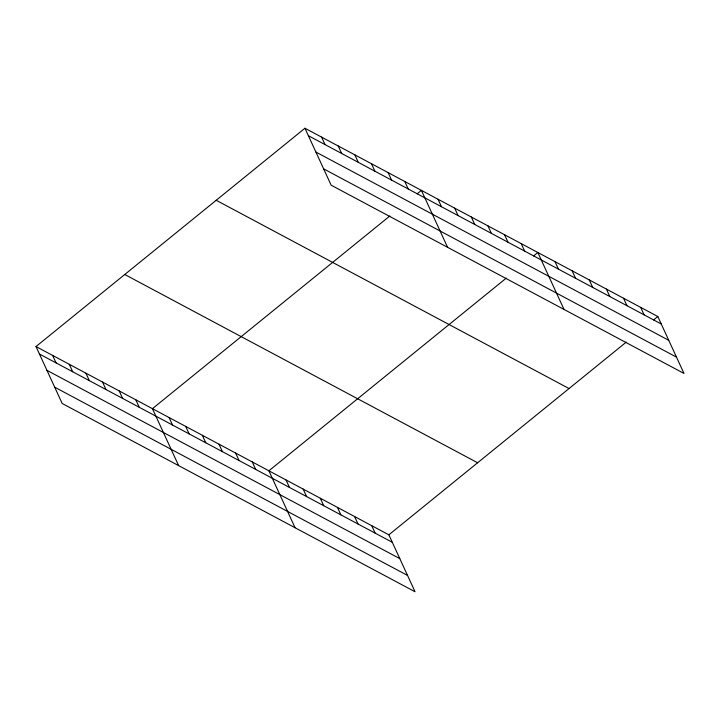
<?xml version="1.0" encoding="UTF-8"?>
<svg xmlns="http://www.w3.org/2000/svg" width="720" height="720" viewBox="0 0 720 720"><rect width="100%" height="100%" fill="white"/><g stroke="black" fill="none" stroke-linecap="round" stroke-linejoin="round"><path stroke-width="1.08" d="M36 346.545L388.854 534.816L415.044 591.759L62.19 403.488L36 346.545L304.956 128.241L657.81 316.512L684 373.455L331.146 185.184L304.956 128.241M389.817 216L152.442 408.672L178.632 465.624M417.132 193.833L421.398 190.368L447.588 247.311M506.259 278.127L268.884 470.808L295.074 527.751M533.574 255.96L537.84 252.495L564.03 309.447M388.854 534.816L626.229 342.135M653.544 319.968L657.81 316.512M308.394 135.72L661.248 323.991M315.9 152.046L668.754 340.317M323.64 168.858L676.494 357.129M216.198 200.277L569.052 388.548M124.758 274.5L477.612 462.771M39.438 354.024L392.292 542.295M46.953 370.35L399.798 558.621M54.684 387.171L407.538 575.442M640.665 307.368L644.112 314.847M623.529 298.215L626.976 305.703M606.393 289.071L609.831 296.559M589.257 279.927L592.695 287.415M572.112 270.783L575.559 278.271M554.976 261.639L558.414 269.127M521.199 243.621L524.646 251.1M504.567 234.747L508.014 242.226M487.935 225.873L491.373 233.352M471.303 216.99L474.741 224.478M454.662 208.116L458.109 215.604M438.03 199.242L441.468 206.721M404.766 181.494L408.204 188.973M388.125 172.62L391.572 180.099M371.493 163.737L374.931 171.225M354.861 154.863L358.299 162.351M338.22 145.989L341.667 153.468M321.588 137.115L325.035 144.594M371.718 525.672L375.156 533.151M354.573 516.528L358.02 524.007M337.437 507.384L340.875 514.863M320.301 498.24L323.739 505.719M303.156 489.096L306.603 496.575M286.02 479.952L289.467 487.431M252.252 461.925L255.69 469.413M235.611 453.051L239.058 460.539M218.979 444.177L222.417 451.656M202.347 435.303L205.785 442.782M185.706 426.429L189.153 433.908M169.074 417.546L172.521 425.034M135.81 399.798L139.248 407.277M119.169 390.924L122.616 398.403M102.537 382.05L105.984 389.529M85.905 373.176L89.343 380.655M69.273 364.293L72.711 371.781M52.632 355.419L56.079 362.907"/></g></svg>
